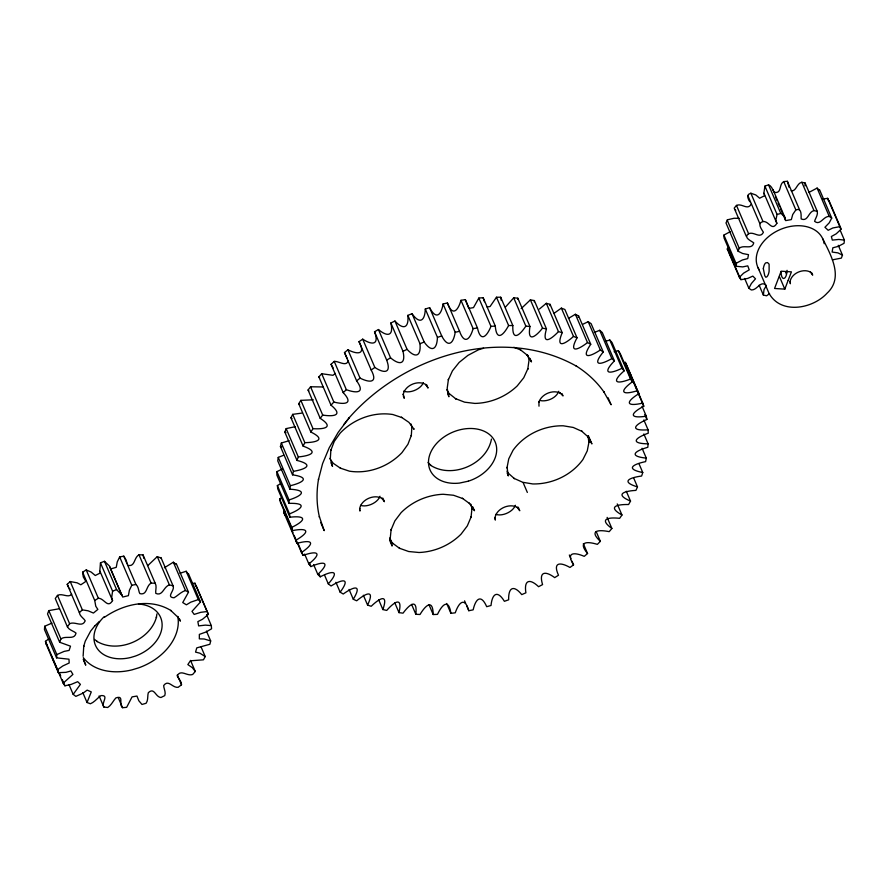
<?xml version="1.0" encoding="UTF-8"?>
<svg xmlns="http://www.w3.org/2000/svg" width="889" height="889" viewBox="0 0 889 889"><rect width="100%" height="100%" fill="white"/><g stroke="black" fill="none" stroke-linecap="round" stroke-linejoin="round"><path stroke-width="1.33" d="M282.135 469.114L276.912 471.626L276.868 475.048L289.003 503.363C307.183 502.863 302.949 508.508 289.514 513.875L289.903 517.209C307.538 515.253 305.549 520.687 291.759 527.377L292.57 530.577C309.405 527.355 309.761 532.211 295.759 540.301L296.993 543.346C312.828 539.056 315.473 542.979 301.471 552.536L303.116 555.392C317.806 550.224 322.574 552.914 308.85 563.937L310.894 566.582C324.385 560.726 330.952 561.981 317.817 574.416L320.229 576.817C332.519 570.416 340.52 570.127 328.285 583.862L331.052 585.984C342.187 579.161 351.177 577.305 340.154 592.174L343.232 594.008C353.277 586.818 362.823 583.484 353.289 599.264L356.667 600.797C365.701 593.285 375.391 588.64 367.579 605.076L371.202 606.287C379.303 598.43 388.782 592.73 382.87 609.554L386.715 610.432C393.938 602.186 402.895 595.73 399.005 612.632L403.039 613.166C409.429 604.487 417.641 597.63 415.841 614.299L420.019 614.488C425.553 605.276 432.932 598.397 433.199 614.532L437.488 614.377C442.111 604.553 448.667 598.019 450.912 613.332L455.257 612.821C458.868 602.331 464.747 596.463 468.803 610.71L473.159 609.854C475.626 598.664 481.038 593.719 486.694 606.687L491.017 605.498C492.162 593.641 497.396 589.763 504.396 601.308L508.652 599.797C508.275 587.362 513.675 584.584 521.754 594.619L525.899 592.807C523.81 579.961 529.677 578.172 538.578 586.696L542.568 584.595C538.623 571.538 545.224 570.571 554.703 577.617L558.503 575.239C552.58 562.237 560.103 561.826 569.982 567.471L573.549 564.848C565.593 552.18 574.105 551.991 584.251 556.347L587.551 553.514L583.328 543.657M289.003 503.363L289.058 499.94L276.912 471.626M160.898 557.981L157.286 556.603L147.818 565.582M160.92 557.481L173.055 585.807C175.289 590.44 165.532 597.197 174.022 597.797C177.656 595.786 181.045 591.852 185.479 590.529L188.501 592.174L182.734 602.553L186.401 604.82L190.802 602.153L198.314 599.586L200.536 601.909L191.991 611.376L194.18 614.41L200.836 612.31L207.104 611.532L208.393 614.366L202.481 619.277L197.858 621.622L198.636 625.9L205.37 625.123L211.315 625.612L211.582 628.79L205.959 632.023L199.358 634.39L199.336 638.869L204.159 638.98L210.671 640.947L209.904 644.269L196.769 647.87L195.558 652.104L199.914 653.204L205.215 656.56L203.459 659.816L190.368 660.816L187.846 664.572L192.346 667.683L195.28 671.484L192.657 674.473C187.09 676.607 180.823 668.895 177.2 675.796C177.856 678.274 181.767 681.118 181.512 684.774L178.178 687.308C172.41 688.164 168.543 679.063 163.698 685.486C163.532 688.197 166.165 692.153 164.765 695.609L160.92 697.521C155.286 696.954 154.464 686.93 148.33 692.675C147.341 695.554 148.407 700.165 146.085 703.288L141.984 704.455L138.84 700.776L136.962 696.054L132.061 696.887L126.66 707.333L122.56 707.7C118.204 704.255 124.604 694.998 115.937 697.876C113.247 700.588 111.425 705.233 107.691 707.5L103.846 707.033L99.101 695.943M789.099 187.346L787.376 181.3L783.72 181.589C778.52 184.545 782.187 193.724 774.33 192.391C772.741 190.513 772.019 186.057 768.541 184.845L764.918 186.123L763.884 193.091L776.864 223.361C771.741 231.696 769.152 220.85 762.995 221.539C756.395 223.295 762.162 229.862 763.418 232.329C759.828 239.23 754.072 231.196 748.605 233.729C742.737 237.641 751.783 241.175 753.75 242.875C752.072 250.165 743.826 244.331 739.248 248.264L738.114 251.231L742.659 253.509L748.494 254.665L747.749 258.588L742.393 259.988L736.537 263.066L736.181 266.267L742.737 266.9L747.76 265.855L749.238 269.856L743.615 273.145L739.392 277.301L741.348 279.668L747.749 278.413L752.839 276.112L755.506 278.824L751.372 283.524L748.871 288.292L751.349 289.97C757.328 290.247 760.306 280.357 765.996 285.047M534.278 301.804L534.333 300.571L530.389 299.86L521.187 308.616M534.333 300.571L546.468 328.886C541.568 345.788 550.802 339.665 558.459 331.619L562.204 332.664C555.325 349.333 564.948 344.121 573.505 336.442L577.017 337.82C568.315 353.955 577.983 349.944 587.507 342.587L590.741 344.276C580.428 359.634 589.751 357.022 600.331 349.999L603.264 351.988C591.596 366.312 600.142 365.235 611.854 358.611L614.432 360.878C601.72 373.98 609.054 374.469 621.944 368.324L624.167 370.846C610.71 382.592 616.41 384.593 630.512 379.058L632.346 381.803C618.455 392.105 622.189 395.438 637.469 390.693L638.902 393.638C624.878 402.461 626.389 406.884 642.747 403.106L643.769 406.24C629.845 413.618 629.023 418.797 646.303 416.196L646.892 419.464C633.268 425.475 630.134 431.065 648.081 429.82L648.248 433.199C635.035 437.944 629.745 443.567 648.092 443.844L647.814 447.289C635.09 450.879 627.912 456.213 646.303 458.124L645.603 461.624C633.368 464.147 624.645 468.914 642.758 472.526L641.636 476.026C629.868 477.593 620.011 481.594 637.48 486.905L635.946 490.384C624.589 491.017 614.021 494.14 630.534 501.107L628.59 504.53C617.577 504.274 606.743 506.486 621.967 515.009L619.644 518.331C608.909 517.165 598.197 518.543 611.876 528.466L609.209 531.655C598.675 529.522 588.462 530.244 600.364 541.345L597.364 544.368C587.018 541.19 577.572 541.479 587.551 553.514M468.703 308.183L465.325 299.637L460.969 300.315C457.913 311.161 452.301 316.595 447.411 302.96L443.066 303.982C441.244 315.517 435.954 319.94 429.598 307.672L425.298 309.016C424.898 321.173 419.619 324.507 412.04 313.717L407.84 315.373C409.051 328.041 403.45 330.308 394.938 321.029L390.86 322.985C393.86 335.964 387.648 337.309 378.436 329.541L374.536 331.775C379.459 344.843 372.413 345.488 362.712 339.165L359.023 341.665C365.957 354.533 357.945 354.8 347.921 349.81L344.488 352.544L347.266 358.7M390.86 322.985L402.995 351.311C405.995 364.29 399.783 365.623 390.571 357.856L378.436 329.541M103.846 707.033C100.957 702.721 109.614 694.976 100.935 695.587C97.568 697.876 94.634 702.088 90.389 703.766L87.033 702.499L91.278 691.909L87.166 690.108L83.099 693.131L75.832 696.376L73.187 694.376L80.41 684.374L77.687 681.685L71.209 684.397L64.93 685.797L63.163 683.197L72.909 674.407L70.876 670.973L65.919 672.351L58.385 672.673L57.596 669.65L62.83 665.95L69.186 662.983L68.964 659.194L56.585 657.86L44.45 629.534L44.694 626.256L51.984 623.078M56.585 657.86L56.84 654.582L44.694 626.256M805.012 185.89L805.112 183.012L801.834 182.267C796.622 183.29 796.333 191.668 791.177 190.779M283.624 455.268L278.246 457.391L277.757 460.88L289.892 489.194C308.305 490.272 302.027 495.795 289.058 499.94M289.892 489.194L290.381 485.716L278.246 457.391M156.897 613.943L156.386 617.522L156.486 616.933C150.697 639.658 118.126 654.115 96.823 641.302L97.334 641.636L94.556 639.402M549.858 305.605L550.069 304.349L546.324 303.305L539.401 309.05M407.84 315.373L419.975 343.699C421.186 356.356 415.585 358.623 407.073 349.344L394.938 321.029M589.029 441.755L587.262 450.879L582.928 459.535C571.483 475.271 552.125 484.316 532.778 483.949L522.754 482.283L513.909 478.326L514.409 478.649L507.775 472.748L508.141 473.292L506.986 471.159M290.381 485.716C302.86 482.671 310.861 477.582 292.559 474.837L280.424 446.511L281.335 443.011L289.092 440.711M292.559 474.837L293.47 471.326L281.335 443.011M491.461 439.077C486.861 464.325 451.801 479.327 430.398 465.158L430.921 465.492L428.065 462.469M173.055 585.807L169.421 584.929C163.609 586.496 162.754 596.563 155.819 593.396C155.186 590.841 157.12 586.318 155.153 583.184L151.141 583.128C145.84 585.818 147.418 595.619 139.862 593.63C138.428 591.507 138.851 586.696 135.928 584.484L131.794 585.251L129.394 590.24L128.383 595.663L122.693 597.041L109.436 566.026L104.458 561.292L100.457 562.848L99.835 570.971L112.559 600.608C107.513 608.954 104.313 598.208 98.357 598.253L86.222 569.938L82.599 572.172L83.288 576.939L85.711 581.095L85.311 581.795L80.832 584.784L77.143 582.828L70.22 581.55L67.22 584.329L68.742 587.485M100.457 562.848L112.592 591.163L111.703 597.286L112.559 600.608M425.298 309.016L437.432 337.342C437.032 349.499 431.754 352.833 424.186 342.032L412.04 313.717M176.2 564.371L173.344 562.215L164.376 567.76M764.918 186.123L777.064 214.449L775.864 220.039L776.864 223.361M788.187 280.324L791.421 271.867L781.164 271.189L774.563 288.469L784.82 289.147L788.087 280.513M56.84 654.582L64.13 651.393L69.12 650.415L70.498 646.181L59.663 642.258L47.528 613.943L48.795 610.621L59.407 608.721M59.663 642.258L60.93 638.947L48.795 610.621M293.47 471.326C305.472 469.292 314.817 464.891 296.982 460.424L284.836 432.11L286.169 428.609L295.137 426.709M296.982 460.424L298.315 456.935L286.169 428.609M738.114 251.231L725.98 222.917L727.669 219.75L734.058 218.261L739.259 218.35M838.26 245.297L842.483 255.143L841.35 258.11L832.393 259.844M819.414 190.235L817.102 188.09L808.912 192.424M819.591 189.768L831.726 218.094L829.226 222.85L824.925 227.262L828.181 230.284L832.849 227.962L839.816 226.662L840.85 229.495L836.216 233.807L831.359 236.518L832.315 240.097L838.783 239.441L844.406 240.119L844.061 243.308L838.205 246.397L832.849 247.787L832.126 252.054L837.938 252.876L842.483 255.143M578.094 317.217L578.606 315.962L575.372 314.273L568.438 318.406M443.066 303.982L455.201 332.297C453.379 343.832 448.1 348.255 441.733 335.986L429.598 307.672M558.792 391.26C556.27 398.116 547.002 401.906 540.368 400.595M298.315 456.935C309.861 455.835 320.129 452.268 303.105 446.111L290.959 417.797L292.703 414.352L301.649 413.141M303.105 446.111L304.838 442.666L292.703 414.352M460.969 300.315L473.115 328.63C470.048 339.476 464.447 344.91 459.557 331.286L447.411 302.96M380.014 496.262C377.725 502.785 367.113 507.608 360.512 505.341M515.353 505.285C513.064 511.808 502.452 516.631 495.851 514.353M127.005 563.482L126.238 560.237L123.793 556.158L119.659 556.936L117.248 561.926L116.248 567.338L110.936 568.86L109.98 567.026M423.375 382.67C420.775 389.115 410.073 393.705 403.606 391.16M304.838 442.666C316.017 442.478 326.774 439.811 310.872 432.043L298.726 403.728L300.86 400.35L313.261 399.806M310.872 432.043L312.995 428.676C323.863 429.376 334.686 427.598 320.207 418.352L308.072 390.027L310.561 386.771L323.04 386.959M188.09 574.072L186.168 571.271L179.978 573.261M546.468 328.886L542.523 328.174C535.723 336.631 527.121 343.332 529.966 326.507L525.855 326.141C519.887 335.086 512.086 341.998 512.842 325.552L508.608 325.541C503.518 335.053 496.562 341.798 495.284 326.041L483.149 297.715L478.838 298.059L473.481 307.627L468.992 308.394M495.284 326.041L490.972 326.374C486.839 336.531 480.638 342.765 477.46 327.952L465.325 299.637M60.93 638.947C65.63 635.179 74.465 640.48 76.021 633.124C74.054 631.157 69.164 630.212 67.42 626.867L55.274 598.541L57.485 595.397C62.097 592.807 68.464 598.486 71.653 594.13M67.42 626.867L69.62 623.722C74.976 621 82.21 627.934 85.2 620.844C84.122 618.511 79.754 616.299 79.354 612.643L67.22 584.329M343.565 424.798L349.444 417.474L338.22 432.31L329.219 447.767L322.596 463.591L318.462 479.515L318.573 478.915C316.351 491.595 316.473 504.696 319.495 517.231L319.351 516.587L324.196 530.655L320.651 522.399M766.229 285.925L764.051 289.492L763.351 295.048L766.618 295.793L769.585 293.57M320.207 418.352L322.707 415.085C333.331 416.73 343.832 415.708 331.019 405.162L318.884 376.847L321.718 373.736L332.986 375.302L335.32 373.424M94.901 625.789L90.678 631.034L85.277 641.125L83.666 646.459L83.777 645.87L83.121 656.282M512.842 325.552L500.707 297.237L496.473 297.226L490.061 306.527L487.083 306.983M831.726 218.094L829.248 216.405C823.27 216.138 820.291 226.017 814.602 221.339C815.157 218.672 818.224 214.994 817.247 211.338L813.98 210.582C808.09 211.993 808.179 221.939 801.189 218.961C800.856 216.338 802.311 207.226 795.855 209.904L792.721 214.527L791.343 219.605L785.687 220.594L783.409 215.371M746.338 236.441L734.203 208.115L736.47 205.415C741.937 202.881 747.682 210.904 751.283 204.014M739.392 277.301L727.246 248.976L728.658 247.398M828.715 201.181L827.67 198.336L822.747 199.069M349.199 417.763C403.584 355.822 502.318 324.407 576.605 366.246L576.105 365.924C587.073 372.78 596.797 381.67 604.176 392.327L603.809 391.771L611.099 404.773L608.065 397.694M331.019 405.162L333.853 402.05C344.287 404.695 354.155 404.228 343.198 392.627L331.064 364.312L334.22 361.379C338.753 360.967 346.599 367.324 348.41 360.49M155.153 583.184L143.018 554.869L139.006 554.814C133.706 557.503 135.284 567.293 127.727 565.315M529.966 326.507L517.82 298.193L513.709 297.826L505.452 307.083M94.679 626.067L99.346 621.433M195.813 586.484L194.969 583.217L192.224 583.428M343.198 392.627L346.354 389.693C356.6 393.449 365.59 393.249 356.622 380.859L344.488 352.544M79.354 612.643L82.366 609.865L88.1 610.799L93.434 613.054L97.857 609.409L95.768 606.242L94.734 600.486L82.599 572.172M284.858 515.031L283.624 511.986L284.824 510.975M58.385 672.673L46.25 644.358L45.461 641.325L49.262 638.524M356.622 380.859L360.067 378.136C370.091 383.115 378.103 382.859 371.169 369.98L359.023 341.665M553.914 313.406L561.37 308.127L564.882 309.494L577.017 337.82M292.57 530.577L280.435 502.252L279.624 499.051L280.924 498.129M371.169 369.98L374.858 367.479C384.548 373.813 391.593 373.158 386.671 360.101L374.536 331.775M749.849 201.759C747.816 199.18 746.127 194.135 750.861 193.224L755.828 194.969L759.628 198.214L764.551 195.724L763.94 193.28M736.181 266.267L724.046 237.941L723.913 235.074L730.258 231.662M104.602 617.188C124.104 603.675 150.541 597.808 171.199 610.699L170.688 610.365L178.167 617.455M94.734 600.486L98.357 598.253M289.903 517.209L277.757 488.883L277.379 485.561L281.168 483.372M386.671 360.101L390.571 357.856M582.984 324.196L588.196 321.685L591.118 323.674L603.264 351.988M402.995 351.311L407.073 349.344M594.33 332.43L599.708 330.297L602.298 332.553L614.432 360.878M419.975 343.699L424.186 342.032M112.592 591.163L116.592 589.607L122.115 595.352M777.064 214.449L781.053 213.427L784.587 216.949L785.52 220.294M605.62 341.309L609.798 340.009L612.032 342.532L624.167 370.846M437.432 337.342L441.733 335.986M483.549 348.232L478.493 349.777L467.936 355.367L459.157 362.423L452.434 370.846L448.312 379.914L448.423 379.347L447.189 388.349L448.901 396.761L447.745 393.738M614.132 351.722L618.366 350.733L620.211 353.489L632.346 381.803M455.201 332.297L459.557 331.286M473.115 328.63L477.46 327.952M769.563 294.27C781.853 314.684 813.035 308.605 827.059 293.192C844.106 277.512 830.648 254.776 822.614 238.541M623.767 362.579L625.334 362.368L626.767 365.323L638.902 393.638M727.246 248.976L729.213 251.354M46.25 644.358L46.85 644.392M86.222 569.938L91.145 572.072L95.279 575.494L100.246 573.016L99.924 571.238M280.424 446.511L281.702 446.989M513.875 347.288L520.754 349.966L520.265 349.655L527.321 355.233L526.955 354.689L531.489 361.912L529.966 358.367M284.836 432.11L286.025 432.687M290.959 417.797L292.037 418.486M298.726 403.728L299.693 404.517M308.072 390.027L308.894 390.916M69.442 588.518L70.098 589.351M735.103 209.526L735.792 210.393M330.297 459.346L333.231 463.291L340.798 468.447L340.32 468.136L349.41 471.17C368.635 474.159 388.626 466.625 401.961 452.634L407.918 444.3L411.418 435.177L411.307 435.754L411.874 426.831L412.018 427.476L411.007 423.975M318.884 376.847L319.573 377.825M389.749 539.078L392.871 543.668L392.505 543.123L399.806 548.502L399.328 548.191L408.684 551.524L419.063 552.502C434.765 551.858 449.956 545.246 461.08 534.133L467.325 525.877L471.159 516.787L471.048 517.354L471.959 508.386L472.103 509.019L470.948 504.285M413.707 428.742L414.085 429.298L408.951 422.386L401.395 417.23L401.872 417.541L392.782 414.507C373.558 411.518 353.566 419.063 340.231 433.043L334.275 441.377L330.775 450.501L330.886 449.923L330.308 458.846L330.175 458.202L332.53 466.381L331.008 462.836M446.656 389.76L449.245 393.883L448.878 393.338L455.935 398.928L455.446 398.605L464.614 402.172L474.87 403.417C490.595 403.117 505.885 396.75 517.242 385.893L523.765 377.725L527.888 368.657L527.777 369.224L529.011 360.223L528.033 355.411M177.8 616.91L180.411 621.144L179.4 618.788M333.164 367.968L331.064 364.312M786.387 274.045L785.709 272.112M829.07 200.758L841.205 229.084M827.67 198.336L839.816 226.662M840.183 230.262L844.406 240.119M817.102 188.09L829.248 216.405M805.112 183.012L817.247 211.338M801.834 182.267L813.98 210.582M787.376 181.3L799.511 209.626M783.72 181.589L795.855 209.904M811.635 272.656L812.69 275.134L810.335 272.023L810.846 272.345C803.478 267.789 790.966 273.401 790.01 282.035L790.121 281.413L790.377 283.735L790.232 283.08M772.93 189.546L785.076 217.861M775.497 196.902L777.075 200.603M778.131 203.059L779.72 206.759M780.775 209.215L782.353 212.916M768.541 184.845L780.675 213.171M750.861 193.224L762.995 221.539M747.727 195.347L759.862 223.661M779.464 276.657L784.82 289.147M736.47 205.415L748.605 233.729M758.061 267.756L769.185 293.714M759.128 285.191L763.351 295.048M727.113 219.95L739.248 248.264M744.649 278.435L748.871 288.292M723.913 235.074L736.048 263.4M728.647 251.398L740.781 279.724M625.334 362.368L642.747 403.106M633.212 381.614L643.769 406.24M618.366 350.733L630.512 379.058M642.08 406.351L646.303 416.196M644.781 414.541L646.892 419.464M609.798 340.009L621.944 368.324M643.858 419.964L648.081 429.82M599.708 330.297L611.854 358.611M643.869 433.988L648.092 443.844M588.196 321.685L600.331 349.999M642.08 448.278L646.303 458.124M578.606 315.962L590.741 344.276M575.372 314.273L587.507 342.587M639.069 463.902L642.758 472.526M561.37 308.127L573.505 336.442M633.79 478.282L637.48 486.905M550.069 304.349L562.204 332.664M546.324 303.305L558.459 331.619M626.312 491.261L630.534 501.107M530.389 299.86L542.523 328.174M588.362 435.666L591.907 443.922L587.862 436.455L588.229 436.999L581.595 431.087L582.095 431.421L573.249 427.453L563.226 425.798C543.879 425.431 524.521 434.477 513.075 450.212L508.741 458.857L506.974 467.981L507.097 467.358L508.286 475.915L507.13 472.904M617.222 503.93L621.967 515.009M562.004 393.571L563.015 395.927L559.903 392.782L560.392 393.094C552.536 389.404 541.568 394.094 538.79 402.317L538.901 401.75L539.001 406.184M513.709 297.826L525.855 326.141M607.131 517.387L611.876 528.466M496.473 297.226L508.608 325.541M596.141 531.489L600.364 541.345M478.838 298.059L490.972 326.374M569.327 555.003L570.905 558.692M571.96 561.159L573.549 564.848M523.299 482.994L527.344 492.439M518.243 507.186L519.765 510.731L517.142 507.275L517.654 507.608C509.597 502.641 496.018 508.719 494.951 518.165L495.073 517.542L495.34 520.076L495.195 519.432M426.531 384.526L428.054 388.06L425.675 384.481L426.198 384.815C418.352 379.481 404.695 385.337 403.184 394.705L403.295 394.094L404.273 398.283L403.262 395.916M472.604 506.641L474.504 510.731L469.314 503.107L469.681 503.652L462.38 498.273L462.858 498.585L453.501 495.251L443.122 494.262C427.42 494.917 412.229 501.529 401.106 512.642L394.86 520.898L391.027 529.988L391.138 529.411L390.227 538.39L390.082 537.745L392.105 546.035L389.582 540.134M362.712 339.165L374.858 367.479M464.58 600.853L465.636 603.32M466.692 605.787L468.803 610.71M347.921 349.81L360.067 378.136M446.689 603.487L450.912 613.332M334.22 361.379L346.354 389.693M428.976 604.687L433.199 614.532M382.903 498.173L384.426 501.707L381.803 498.262L382.326 498.585C374.258 493.628 360.678 499.707 359.612 509.153L359.734 508.53L360.001 511.064L359.856 510.408M321.718 373.736L333.853 402.05M411.618 604.453L415.841 614.299M310.561 386.771L322.707 415.085M394.783 602.786L399.005 612.632M300.86 400.35L312.995 428.676M378.647 599.697L382.87 609.554M363.357 595.23L367.579 605.076M349.066 589.418L353.289 599.264M335.931 582.317L340.154 592.174M324.596 575.239L328.285 583.862M319.173 574.35L320.229 576.817M313.606 564.571L317.817 574.416M277.379 485.561L289.514 513.875M309.305 562.881L310.894 566.582M304.638 554.091L308.85 563.937M279.624 499.051L291.759 527.377M297.837 543.079L303.116 555.392M291.448 529.133L293.037 532.833M294.092 535.289L301.471 552.536M283.624 511.986L296.993 543.346M196.258 586.051L208.393 614.366M194.969 583.217L207.104 611.532M206.559 614.532L211.315 625.612M188.401 573.583L200.536 601.909M186.168 571.271L198.314 599.586M206.448 631.09L210.671 640.947M176.366 563.859L188.501 592.174M173.344 562.215L185.479 590.529M200.992 646.714L205.215 656.56M157.286 556.603L169.421 584.929M190.535 660.405L195.28 671.484M139.006 554.814L151.141 583.128M177.289 674.929L181.512 684.774M123.793 556.158L135.928 584.484M119.659 556.936L131.794 585.251M110.358 568.427L121.96 595.519M104.458 561.292L116.592 589.607M70.22 581.55L82.366 609.865M118.337 697.843L122.56 707.7M57.485 595.397L69.62 623.722M83.222 659.271L85.755 665.172L83.944 660.549M82.821 692.642L87.033 702.499M68.964 684.53L73.187 694.376M59.652 673.484L60.708 675.94M62.297 679.641L64.93 685.797M45.461 641.325L57.596 669.65M51.551 656.104L63.163 683.197M483.149 297.715L484.461 301.727M630.612 374.791L631.29 376.869M143.018 554.869L143.818 558.303M500.707 297.237L501.296 300.415M588.062 436.277L588.907 442.389M517.82 298.193L517.931 299.393M177.744 616.388A52.218 37.883 -23.2 0 1 138.617 667.861L132.117 669.828A52.218 37.883 -23.2 0 1 83.31 657.616M138.473 604.009A35.438 25.703 -23.2 0 1 162.087 626.367A35.438 25.703 -23.2 0 1 135.217 656.126L130.805 657.46A35.438 25.703 -23.2 0 1 96.957 648.125A35.438 25.703 -23.2 0 1 104.313 616.555M787.054 270.334A7.456 2.956 -86.2 0 1 785.454 277.124L784.731 278.035A7.456 2.956 -86.2 0 1 781.087 271.801M759.384 270.1A35.438 25.703 -23.2 0 1 781.031 229.184A35.438 25.703 -23.2 0 1 824.203 243.697M763.329 268.667L764.751 275.69L765.829 277.257L766.84 276.846A7.456 3.011 -85.5 0 0 769.129 271.089L769.107 264.166L767.54 262.566L765.629 262.922A7.456 3.011 -85.5 0 0 763.329 268.667M468.314 481.182L459.413 483.094A35.438 25.703 -23.2 0 1 433.154 447.878A35.438 25.703 -23.2 0 1 490.639 435.532A35.438 25.703 -23.2 0 1 468.314 481.182"/></g></svg>
